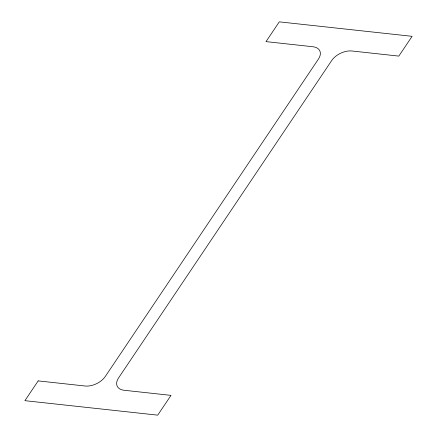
<?xml version="1.0" encoding="UTF-8"?>
<svg xmlns="http://www.w3.org/2000/svg" width="437" height="437" viewBox="0 0 437 437"><rect width="100%" height="100%" fill="white"/><g stroke="black" fill="none" stroke-linecap="round" stroke-linejoin="round"><path stroke-width="0.66" d="M38.183 380.895L24.898 400.674L157.713 415.15L170.993 395.376L124.075 390.257A15.808 9.554 -26.1 0 1 118.585 377.901L331.694 60.546A15.808 9.554 -26.1 0 1 351.9 50.987L398.817 56.105L412.102 36.326L279.287 21.85L266.007 41.624L312.925 46.743A15.808 9.554 -26.1 0 1 318.415 59.099L105.306 376.454A15.808 9.554 -26.1 0 1 85.1 386.013L38.183 380.895"/></g></svg>
